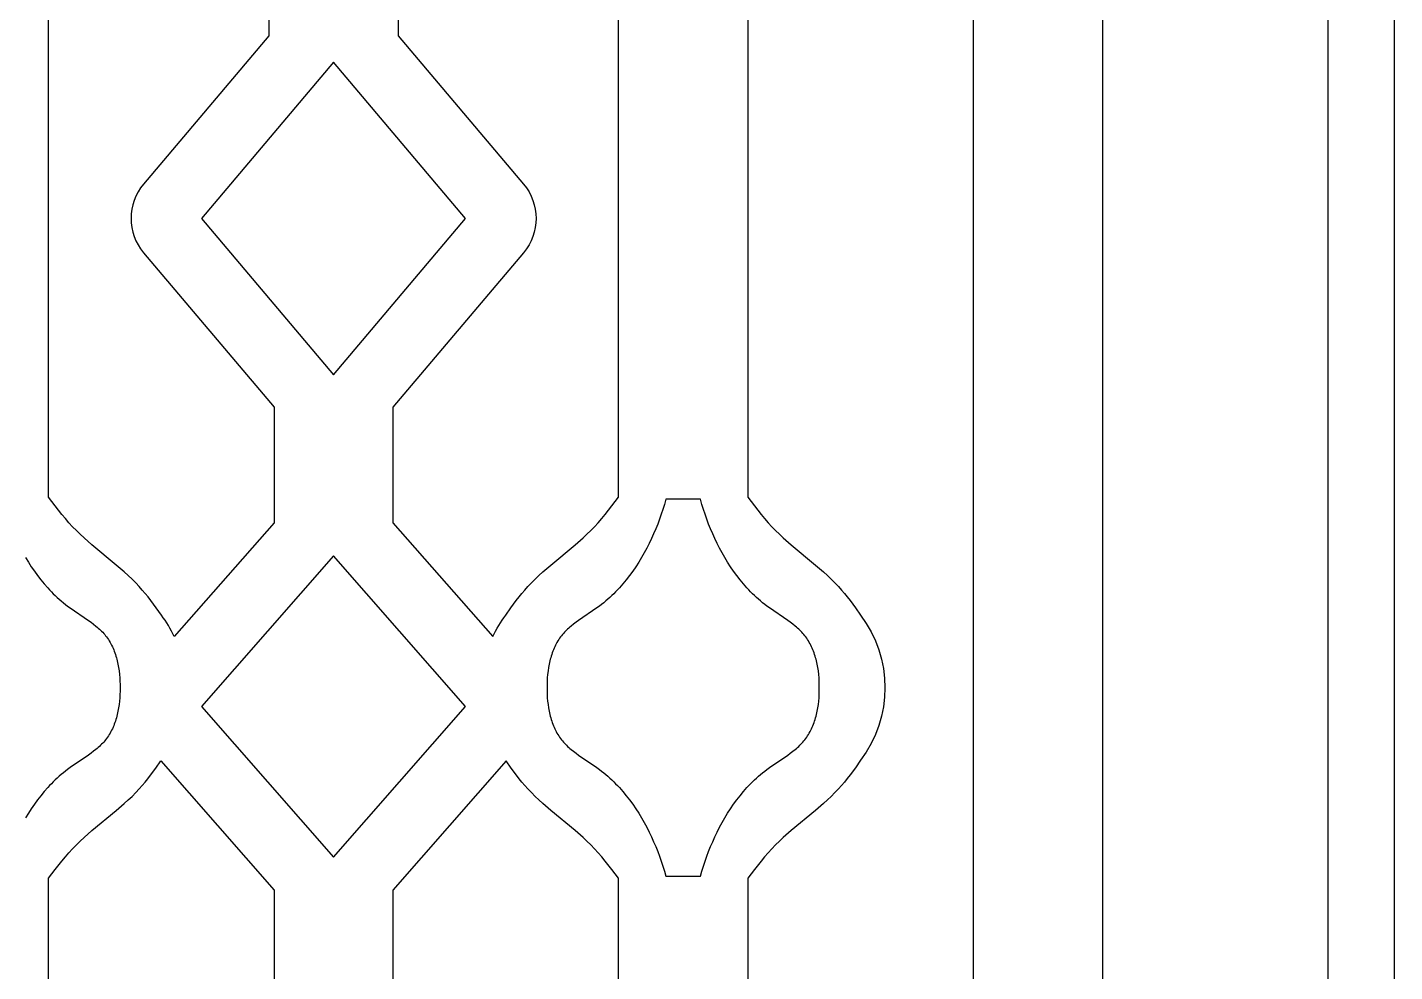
# Model space of a CAD drawing. Extents: x -2331 to -1532, y -821 to 1611.
# Drawn here: x -2047 to -1532, y 658 to 1013 of the extents above; entities that cross this region are included whole.
import ezdxf

# ---------------------------------------------------------------- set-up
doc = ezdxf.new("R2010")
doc.units = 0
doc.layers.add('LAYER_01', color=7, linetype='CONTINUOUS')

msp = doc.modelspace()

# ---------------------------------------------------------------- linework, layer by layer
at = {"layer": 'LAYER_01'}
for points in [[(-2331.38, -821.19), (-1532.44, -821.19), (-1532.44, 1610.76), (-2331.38, 1610.76)], [(-1931.91, 999.88), (-1981.6, 941.07), (-1931.91, 882.26), (-1882.22, 941.07)], [(-1793.76, 835.38), (-1806.81, 835.38), (-1807.33, 833.49), (-1807.9, 831.61), (-1808.52, 829.75), (-1809.18, 827.89), (-1809.88, 826.05), (-1810.62, 824.23), (-1811.4, 822.42), (-1812.22, 820.62), (-1813.1, 818.8), (-1814.02, 817), (-1814.98, 815.22), (-1815.99, 813.46), (-1817.03, 811.73), (-1818.13, 810.03), (-1819.27, 808.36), (-1820.45, 806.72), (-1821.69, 805.12), (-1822.97, 803.57), (-1824.31, 802.05), (-1825, 801.31), (-1825.7, 800.58), (-1826.41, 799.87), (-1827.14, 799.17), (-1827.88, 798.48), (-1828.63, 797.8), (-1829.4, 797.14), (-1830.18, 796.49), (-1830.98, 795.85), (-1831.79, 795.23), (-1832.75, 794.53), (-1839.67, 789.81), (-1840.62, 789.12), (-1841.56, 788.42), (-1842.47, 787.69), (-1842.91, 787.31), (-1843.35, 786.93), (-1843.77, 786.55), (-1844.19, 786.15), (-1844.6, 785.75), (-1844.99, 785.34), (-1845.38, 784.91), (-1845.75, 784.48), (-1846.11, 784.04), (-1846.46, 783.59), (-1846.82, 783.1), (-1847.15, 782.59), (-1847.48, 782.08), (-1847.79, 781.55), (-1848.08, 781.02), (-1848.37, 780.47), (-1848.63, 779.91), (-1848.89, 779.35), (-1849.13, 778.78), (-1849.36, 778.2), (-1849.58, 777.61), (-1849.78, 777.01), (-1849.97, 776.41), (-1850.15, 775.8), (-1850.32, 775.19), (-1850.47, 774.57), (-1850.62, 773.95), (-1850.75, 773.32), (-1850.98, 772.06), (-1851.17, 770.8), (-1851.32, 769.53), (-1851.43, 768.25), (-1851.5, 766.99), (-1851.54, 765.73), (-1851.54, 764.49), (-1851.54, 763.24), (-1851.5, 761.99), (-1851.43, 760.72), (-1851.32, 759.45), (-1851.17, 758.18), (-1850.98, 756.91), (-1850.75, 755.65), (-1850.62, 755.03), (-1850.47, 754.41), (-1850.32, 753.79), (-1850.15, 753.17), (-1849.97, 752.57), (-1849.78, 751.97), (-1849.58, 751.37), (-1849.36, 750.78), (-1849.13, 750.2), (-1848.89, 749.63), (-1848.63, 749.06), (-1848.37, 748.51), (-1848.08, 747.96), (-1847.79, 747.42), (-1847.48, 746.9), (-1847.15, 746.38), (-1846.82, 745.88), (-1846.46, 745.39), (-1846.11, 744.94), (-1845.75, 744.49), (-1845.38, 744.06), (-1844.99, 743.64), (-1844.6, 743.23), (-1844.19, 742.82), (-1843.77, 742.43), (-1843.35, 742.04), (-1842.91, 741.66), (-1842.47, 741.29), (-1841.56, 740.56), (-1840.62, 739.85), (-1839.67, 739.16), (-1832.75, 734.45), (-1831.79, 733.74), (-1830.98, 733.12), (-1830.18, 732.49), (-1829.4, 731.84), (-1828.63, 731.18), (-1827.88, 730.5), (-1827.14, 729.81), (-1826.41, 729.11), (-1825.7, 728.39), (-1825, 727.66), (-1824.31, 726.92), (-1822.97, 725.41), (-1821.69, 723.85), (-1820.45, 722.26), (-1819.27, 720.62), (-1818.13, 718.95), (-1817.03, 717.25), (-1815.99, 715.52), (-1814.98, 713.76), (-1814.02, 711.98), (-1813.1, 710.18), (-1812.22, 708.36), (-1811.4, 706.56), (-1810.62, 704.75), (-1809.88, 702.92), (-1809.18, 701.08), (-1808.52, 699.23), (-1807.9, 697.37), (-1807.33, 695.49), (-1806.81, 693.6), (-1793.76, 693.6), (-1793.24, 695.49), (-1792.67, 697.37), (-1792.06, 699.23), (-1791.4, 701.08), (-1790.7, 702.92), (-1789.96, 704.75), (-1789.17, 706.56), (-1788.35, 708.36), (-1787.47, 710.18), (-1786.55, 711.98), (-1785.59, 713.76), (-1784.59, 715.52), (-1783.54, 717.25), (-1782.45, 718.95), (-1781.31, 720.62), (-1780.12, 722.26), (-1778.89, 723.85), (-1777.6, 725.41), (-1776.26, 726.92), (-1775.58, 727.66), (-1774.88, 728.39), (-1774.16, 729.11), (-1773.44, 729.81), (-1772.7, 730.5), (-1771.94, 731.18), (-1771.17, 731.84), (-1770.39, 732.49), (-1769.6, 733.12), (-1768.79, 733.74), (-1767.82, 734.45), (-1760.91, 739.16), (-1759.95, 739.85), (-1759.01, 740.56), (-1758.11, 741.29), (-1757.66, 741.66), (-1757.23, 742.04), (-1756.8, 742.43), (-1756.38, 742.82), (-1755.98, 743.23), (-1755.58, 743.64), (-1755.2, 744.06), (-1754.82, 744.49), (-1754.46, 744.94), (-1754.11, 745.39), (-1753.76, 745.88), (-1753.42, 746.38), (-1753.1, 746.9), (-1752.79, 747.42), (-1752.49, 747.96), (-1752.21, 748.51), (-1751.94, 749.06), (-1751.68, 749.63), (-1751.44, 750.2), (-1751.21, 750.78), (-1751, 751.37), (-1750.79, 751.97), (-1750.6, 752.57), (-1750.42, 753.17), (-1750.26, 753.79), (-1750.1, 754.41), (-1749.96, 755.03), (-1749.82, 755.65), (-1749.59, 756.91), (-1749.4, 758.18), (-1749.25, 759.45), (-1749.14, 760.72), (-1749.07, 761.99), (-1749.03, 763.24), (-1749.03, 764.49), (-1749.03, 765.73), (-1749.07, 766.99), (-1749.14, 768.25), (-1749.25, 769.53), (-1749.4, 770.8), (-1749.59, 772.06), (-1749.82, 773.32), (-1749.96, 773.95), (-1750.1, 774.57), (-1750.26, 775.19), (-1750.42, 775.8), (-1750.6, 776.41), (-1750.79, 777.01), (-1751, 777.61), (-1751.21, 778.2), (-1751.44, 778.78), (-1751.68, 779.35), (-1751.94, 779.91), (-1752.21, 780.47), (-1752.49, 781.02), (-1752.79, 781.55), (-1753.1, 782.08), (-1753.42, 782.59), (-1753.76, 783.1), (-1754.11, 783.59), (-1754.46, 784.04), (-1754.82, 784.48), (-1755.2, 784.91), (-1755.58, 785.34), (-1755.98, 785.75), (-1756.38, 786.15), (-1756.8, 786.55), (-1757.23, 786.93), (-1757.66, 787.31), (-1758.11, 787.69), (-1759.01, 788.42), (-1759.95, 789.12), (-1760.91, 789.81), (-1767.82, 794.53), (-1768.79, 795.23), (-1769.6, 795.85), (-1770.39, 796.49), (-1771.17, 797.14), (-1771.94, 797.8), (-1772.7, 798.48), (-1773.44, 799.17), (-1774.16, 799.87), (-1774.88, 800.58), (-1775.58, 801.31), (-1776.26, 802.05), (-1777.6, 803.57), (-1778.89, 805.12), (-1780.12, 806.72), (-1781.31, 808.36), (-1782.45, 810.03), (-1783.54, 811.73), (-1784.59, 813.46), (-1785.59, 815.22), (-1786.55, 817), (-1787.47, 818.8), (-1788.35, 820.62), (-1789.17, 822.42), (-1789.96, 824.23), (-1790.7, 826.05), (-1791.4, 827.89), (-1792.06, 829.75), (-1792.67, 831.61), (-1793.24, 833.49)], [(-1931.91, 814.18), (-1981.6, 757.49), (-1931.91, 700.79), (-1882.22, 757.49)]]:
    msp.add_lwpolyline(points, close=True, dxfattribs=at)
for points in [[(-1557.44, 466.45), (-1557.44, 1585.76)], [(-1691.03, 651.3), (-1691.03, 1209.81)], [(-1642.36, 1209.81), (-1642.36, 651.3)], [(-2047.83, 813.46), (-2046.78, 811.73), (-2045.69, 810.03), (-2044.55, 808.36), (-2043.36, 806.72), (-2042.13, 805.12), (-2040.84, 803.57), (-2039.51, 802.05), (-2038.82, 801.31), (-2038.12, 800.58), (-2037.4, 799.87), (-2036.68, 799.17), (-2035.94, 798.48), (-2035.18, 797.8), (-2034.41, 797.14), (-2033.63, 796.49), (-2032.84, 795.85), (-2032.03, 795.23), (-2031.06, 794.53), (-2024.15, 789.81), (-2023.19, 789.12), (-2022.26, 788.42), (-2021.35, 787.69), (-2020.9, 787.31), (-2020.47, 786.93), (-2020.04, 786.55), (-2019.63, 786.15), (-2019.22, 785.75), (-2018.82, 785.34), (-2018.44, 784.91), (-2018.06, 784.48), (-2017.7, 784.04), (-2017.35, 783.59), (-2017, 783.1), (-2016.66, 782.59), (-2016.34, 782.08), (-2016.03, 781.55), (-2015.73, 781.02), (-2015.45, 780.47), (-2015.18, 779.91), (-2014.93, 779.35), (-2014.68, 778.78), (-2014.45, 778.2), (-2014.24, 777.61), (-2014.03, 777.01), (-2013.84, 776.41), (-2013.66, 775.8), (-2013.5, 775.19), (-2013.34, 774.57), (-2013.2, 773.95), (-2013.07, 773.32), (-2012.83, 772.06), (-2012.64, 770.8), (-2012.49, 769.53), (-2012.38, 768.25), (-2012.31, 766.99), (-2012.28, 765.73), (-2012.27, 764.49), (-2012.28, 763.24), (-2012.31, 761.99), (-2012.38, 760.72), (-2012.49, 759.45), (-2012.64, 758.18), (-2012.83, 756.91), (-2013.07, 755.65), (-2013.2, 755.03), (-2013.34, 754.41), (-2013.5, 753.79), (-2013.66, 753.17), (-2013.84, 752.57), (-2014.03, 751.97), (-2014.24, 751.37), (-2014.45, 750.78), (-2014.68, 750.2), (-2014.93, 749.63), (-2015.18, 749.06), (-2015.45, 748.51), (-2015.73, 747.96), (-2016.03, 747.42), (-2016.34, 746.9), (-2016.66, 746.38), (-2017, 745.88), (-2017.35, 745.39), (-2017.7, 744.94), (-2018.06, 744.49), (-2018.44, 744.06), (-2018.82, 743.64), (-2019.22, 743.23), (-2019.63, 742.82), (-2020.04, 742.43), (-2020.47, 742.04), (-2020.9, 741.66), (-2021.35, 741.29), (-2022.26, 740.56), (-2023.19, 739.85), (-2024.15, 739.16), (-2031.06, 734.45), (-2032.03, 733.74), (-2032.84, 733.12), (-2033.63, 732.49), (-2034.41, 731.84), (-2035.18, 731.18), (-2035.94, 730.5), (-2036.68, 729.81), (-2037.4, 729.11), (-2038.12, 728.39), (-2038.82, 727.66), (-2039.51, 726.92), (-2040.84, 725.41), (-2042.13, 723.85), (-2043.36, 722.26), (-2044.55, 720.62), (-2045.69, 718.95), (-2046.78, 717.25), (-2047.83, 715.52)], [(-2039.19, 651.3), (-2039.19, 692.82), (-2036.72, 696.09), (-2034.17, 699.29), (-2032.86, 700.86), (-2031.51, 702.39), (-2030.13, 703.9), (-2028.71, 705.36), (-2027.3, 706.75), (-2025.85, 708.1), (-2022.87, 710.72), (-2013.69, 718.34), (-2010.69, 720.93), (-2009.22, 722.26), (-2007.78, 723.62), (-2006.39, 725.02), (-2005.03, 726.45), (-2003.92, 727.69), (-2002.85, 728.96), (-2001.8, 730.26), (-2000.77, 731.57), (-1998.79, 734.26), (-1996.87, 736.99), (-1954.27, 688.38), (-1954.27, 651.3)], [(-1824.62, 651.3), (-1824.62, 692.82), (-1827.09, 696.09), (-1829.64, 699.29), (-1830.96, 700.86), (-1832.3, 702.39), (-1833.68, 703.9), (-1835.1, 705.36), (-1836.52, 706.75), (-1837.96, 708.1), (-1840.94, 710.72), (-1850.13, 718.34), (-1853.13, 720.93), (-1854.6, 722.26), (-1856.03, 723.62), (-1857.43, 725.02), (-1858.79, 726.45), (-1859.89, 727.69), (-1860.97, 728.96), (-1862.02, 730.26), (-1863.04, 731.57), (-1865.02, 734.26), (-1866.94, 736.99), (-1909.54, 688.38), (-1909.54, 651.3)]]:
    msp.add_lwpolyline(points, dxfattribs=at)
for points in [[(-1956.24, 1428.68), (-1956.24, 1009.82), (-2003.42, 953.98, 0.365916), (-2003.42, 928.17), (-1954.27, 870), (-1954.27, 826.59), (-1991.85, 783.72, 0.052328), (-1996.73, 791.78), (-1998.68, 794.57), (-2000.7, 797.3), (-2001.74, 798.65), (-2002.81, 799.97), (-2003.9, 801.26), (-2005.03, 802.52), (-2006.39, 803.96), (-2007.78, 805.36), (-2009.22, 806.72), (-2010.69, 808.05), (-2013.69, 810.64), (-2022.87, 818.25), (-2025.85, 820.88), (-2027.3, 822.23), (-2028.71, 823.61), (-2030.13, 825.08), (-2031.51, 826.58), (-2032.86, 828.12), (-2034.17, 829.69), (-2036.72, 832.89), (-2039.19, 836.15), (-2039.19, 1314.5)], [(-1907.57, 1428.68), (-1907.57, 1009.82), (-1860.39, 953.98, -0.365916), (-1860.39, 928.17), (-1909.54, 870), (-1909.54, 826.59), (-1871.97, 783.72, -0.052328), (-1867.08, 791.78), (-1865.13, 794.57), (-1863.12, 797.3), (-1862.08, 798.65), (-1861.01, 799.97), (-1859.91, 801.26), (-1858.79, 802.52), (-1857.43, 803.96), (-1856.03, 805.36), (-1854.6, 806.72), (-1853.13, 808.05), (-1850.13, 810.64), (-1840.94, 818.25), (-1837.96, 820.88), (-1836.52, 822.23), (-1835.1, 823.61), (-1833.68, 825.08), (-1832.3, 826.58), (-1830.96, 828.12), (-1829.64, 829.69), (-1827.09, 832.89), (-1824.62, 836.15), (-1824.62, 1314.5)], [(-1775.95, 1314.5), (-1775.95, 836.15), (-1773.48, 832.89), (-1770.93, 829.69), (-1769.62, 828.12), (-1768.27, 826.58), (-1766.89, 825.08), (-1765.47, 823.61), (-1764.06, 822.23), (-1762.61, 820.88), (-1759.63, 818.25), (-1750.45, 810.64), (-1747.45, 808.05), (-1745.98, 806.72), (-1744.54, 805.36), (-1743.14, 803.96), (-1741.79, 802.52), (-1740.66, 801.26), (-1739.56, 799.97), (-1738.5, 798.65), (-1737.46, 797.3), (-1735.44, 794.57), (-1733.49, 791.78, -0.336503), (-1733.49, 737.19), (-1735.44, 734.41), (-1737.46, 731.67), (-1738.5, 730.33), (-1739.56, 729.01), (-1740.66, 727.72), (-1741.79, 726.45), (-1743.14, 725.02), (-1744.54, 723.62), (-1745.98, 722.26), (-1747.45, 720.93), (-1750.45, 718.34), (-1759.63, 710.72), (-1762.61, 708.1), (-1764.06, 706.75), (-1765.47, 705.36), (-1766.89, 703.9), (-1768.27, 702.39), (-1769.62, 700.86), (-1770.93, 699.29), (-1773.48, 696.09), (-1775.95, 692.82), (-1775.95, 651.3)]]:
    msp.add_lwpolyline(points, format="xyb", dxfattribs=at)

doc.saveas('drawing.dxf')
